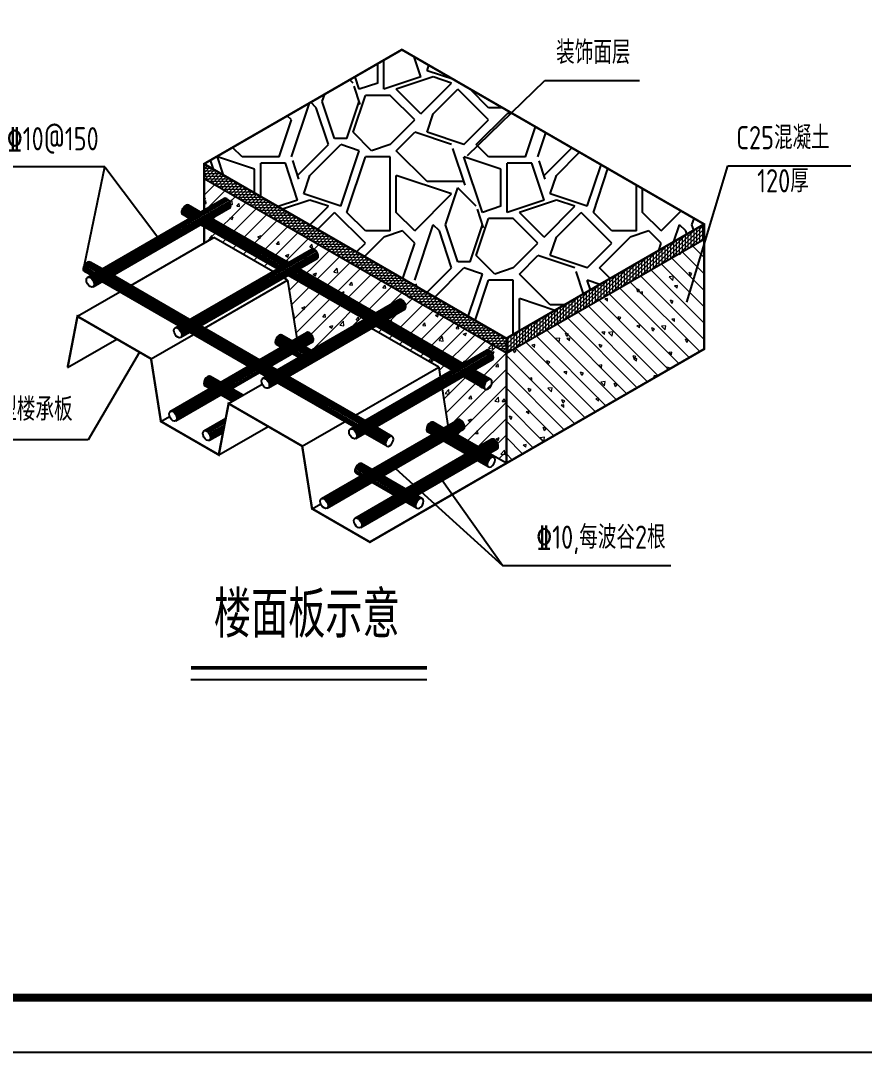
# Model space of a CAD drawing. Extents: x 177291 to 1288761, y 177638 to 322898.
# Drawn here: x 658322 to 674665, y 177960 to 197944 of the extents above; entities that cross this region are included whole.
import ezdxf
from ezdxf.enums import TextEntityAlignment as Align

# ---------------------------------------------------------------- set-up
doc = ezdxf.new("R2010")
doc.units = 0
doc.header["$LTSCALE"] = 1000
for name, color, linetype in [('NUM', 7, 'Continuous'), ('PUB_TITLE', 4, 'Continuous'), ('PZ', 202, 'Continuous'), ('REIN', 1, 'Continuous'), ('TEXT', 7, 'Continuous'), ('THICK', 6, 'Continuous'), ('THIN', 7, 'Continuous'), ('YCX', 90, 'Continuous')]:
    doc.layers.add(name, color=color, linetype=linetype)
doc.layers.add('轮廓线', color=3, linetype='Continuous', lineweight=9)
doc.styles.add('TSSD_Norm', font='tssdeng.shx', dxfattribs={"bigfont": 'hztxt.shx'})

msp = doc.modelspace()

# ---------------------------------------------------------------- hatches: boundary and pattern name
at = {"layer": '轮廓线'}
h = msp.add_hatch(dxfattribs=at)
h.set_pattern_fill('木板', color=72, scale=40.5, style=0)
h.set_pattern_definition([(0, (529447.997, 233965.013), (0, 50.625), []), (45, (529447.997, 233965.013), (-35.79728, 35.79728), [])])
h.paths.add_polyline_path([(667730.19, 191501.81), (667730.19, 191789.5), (661875.35, 195169.79), (661875.35, 194882.1)])
h = msp.add_hatch(dxfattribs=at)
h.set_pattern_fill('木板', color=72, scale=45, angle=45, style=0)
h.set_pattern_definition([(45, (529447.997, 233965.013), (-39.774756, 39.774756), []), (90, (529447.997, 233965.013), (-56.25, 1e-14), [])])
h.paths.add_polyline_path([(671561.57, 193713.85), (671561.57, 193815.22, -0.72674955), (671551, 193847.79, -0.15824556), (671561.57, 193851.22), (671561.57, 194001.54), (667730.19, 191789.5), (667730.19, 191501.81)])

# ---------------------------------------------------------------- linework, layer by layer
at = {"layer": 'NUM', "const_width": 75}
msp.add_lwpolyline([(661619.69, 185407.44), (666189.94, 185407.44)], dxfattribs=at)
at = {"layer": 'PUB_TITLE'}
msp.add_lwpolyline([(595032.32, 240960.27), (684229.69, 240960.27), (684229.69, 177959.98), (595032.32, 177959.98)], close=True, dxfattribs=at)
at = {"layer": 'PUB_TITLE', "const_width": 159.09}
msp.add_lwpolyline([(597683.85, 179020.59), (597683.85, 239899.66), (683169.08, 239899.66), (683169.08, 179020.59)], close=True, dxfattribs=at)
at = {"layer": 'PZ', "color": 72, "true_color": 0x62cf02}
for p, q in [((665239.02, 196735.84), (665239.02, 197111.81)), ((665358.34, 196616.51), (665358.34, 197180.7)), ((666074.29, 196855.16), (665944.48, 197244.57)), ((666193.61, 196974.49), (666228.9, 197080.36)), ((664881.04, 196616.51), (664800.36, 196858.55)), ((666074.28, 196855.16), (665358.36, 196616.52)), ((666312.93, 196855.16), (665597.01, 196616.52)), ((666710.98, 196802.03), (666193.63, 196974.48)), ((666670.9, 196735.84), (666312.94, 196855.16)), ((664761.72, 196735.84), (664698.07, 196799.49)), ((664900.75, 196318.74), (664781.43, 196676.71)), ((665239.01, 196735.84), (664881.05, 196616.52)), ((666074.29, 196139.22), (666670.91, 196735.84)), ((664165.1, 196377.87), (664212.12, 196518.93)), ((664761.72, 195781.25), (665000.36, 196497.17)), ((665477.66, 196497.19), (665000.36, 196497.19)), ((665954.96, 196019.9), (665477.66, 196497.19)), ((666074.29, 196139.22), (665596.99, 196616.52)), ((666312.93, 196139.22), (666790.23, 196616.52)), ((667386.85, 196019.9), (666790.23, 196616.52)), ((667028.88, 196616.52), (667029.43, 196618.18)), ((667386.85, 196258.54), (667028.88, 196616.52)), ((663568.48, 195303.95), (663916.59, 196348.31)), ((664045.77, 196258.54), (663941.58, 196362.73)), ((664284.42, 195542.6), (664045.78, 196258.52)), ((664403.75, 195661.92), (664165.1, 196377.84)), ((664642.39, 195661.93), (664881.04, 196377.85)), ((667652.33, 196258.54), (667386.85, 196258.54)), ((663568.48, 196019.9), (663487.69, 196100.68)), ((666193.61, 195781.25), (666312.93, 196139.21)), ((667148.2, 195542.6), (667744.83, 196139.22)), ((667817.21, 196163.35), (667744.83, 196139.22)), ((663329.83, 195303.95), (663568.47, 196019.88)), ((665477.66, 195542.6), (665954.96, 196019.9)), ((666909.56, 195542.6), (667386.85, 196019.9)), ((668102.8, 195303.95), (668296.94, 195886.38)), ((664642.39, 195661.92), (664403.74, 195661.92)), ((665119.69, 195423.27), (664761.72, 195781.25)), ((665596.99, 195423.27), (665954.96, 195781.25)), ((666670.9, 195542.6), (665954.98, 195781.24)), ((666909.55, 195542.6), (666193.63, 195781.24)), ((668341.45, 195303.95), (668497.07, 195770.83)), ((662613.88, 195303.95), (662428.61, 195489.22)), ((663687.8, 194945.98), (664284.42, 195542.6)), ((663926.45, 194945.98), (664523.07, 195542.6)), ((664881.04, 195423.27), (664523.08, 195542.6)), ((665477.66, 195542.6), (665119.7, 195423.28)), ((666933.51, 194754.8), (666694.87, 195470.72)), ((667386.85, 195303.95), (667148.2, 195542.6)), ((668460.77, 194945.98), (668997, 195482.2)), ((662254.22, 194951.06), (662136.59, 195303.95)), ((662852.53, 195065.3), (662136.6, 195303.94)), ((663329.82, 195303.95), (662613.88, 195303.95)), ((663091.18, 195303.95), (662613.88, 195303.95)), ((664523.07, 194349.36), (664881.04, 195423.28)), ((664642.39, 194230.04), (665000.37, 195303.95)), ((665477.66, 195303.95), (665000.36, 195303.95)), ((665477.66, 193872.06), (665477.66, 195303.95)), ((666193.61, 194826.65), (665596.99, 195423.27)), ((667267.53, 194230.03), (666909.56, 195303.95)), ((667625.5, 195065.3), (666909.57, 195303.94)), ((668102.79, 195303.95), (667386.85, 195303.95)), ((667864.15, 195303.95), (667386.85, 195303.95)), ((668699.42, 194945.98), (669148.29, 195394.85)), ((662057.2, 195064.8), (661998.5, 195240.9)), ((662852.53, 194605.62), (662852.53, 195065.3)), ((663449.15, 195184.63), (662971.85, 195184.63)), ((662971.85, 194536.73), (662971.85, 195184.62)), ((663687.8, 194468.68), (663449.16, 195184.6)), ((663711.05, 194876.22), (663591.73, 195234.19)), ((667625.5, 194349.35), (667625.5, 195065.3)), ((668222.12, 195184.63), (667744.82, 195184.63)), ((667744.82, 194230.03), (667744.82, 195184.62)), ((668460.77, 194468.68), (668222.13, 195184.6)), ((668485, 194873.28), (668365.68, 195231.24)), ((669296.04, 194349.36), (669564.45, 195154.58)), ((669415.37, 194230.04), (669697.87, 195077.55)), ((663807.12, 194588.01), (663926.45, 194945.97)), ((666670.9, 194588), (665596.99, 194945.98)), ((665596.99, 194230.03), (665596.99, 194945.97)), ((668580.1, 194588.01), (668699.42, 194945.97)), ((666909.55, 194826.65), (666193.61, 194826.65)), ((666551.58, 193991.39), (666790.22, 194707.31)), ((667148.2, 194349.36), (666790.23, 194707.33)), ((670250.63, 193872.06), (670250.63, 194758.41)), ((670369.96, 194230.03), (670369.96, 194689.52)), ((663687.8, 194468.68), (663308.63, 194342.29)), ((663926.44, 194468.68), (663395.98, 194291.86)), ((664523.07, 194349.36), (663807.14, 194588)), ((664284.42, 194349.36), (663926.46, 194468.68)), ((665954.96, 193872.06), (666670.91, 194588)), ((668460.77, 194468.68), (667744.84, 194230.04)), ((668699.41, 194468.68), (667983.49, 194230.04)), ((669296.04, 194349.36), (668580.11, 194588)), ((669057.39, 194349.36), (668699.43, 194468.68)), ((663922.78, 193987.71), (664284.42, 194349.36)), ((667287.49, 193931.49), (667168.17, 194289.45)), ((667625.5, 194349.35), (667267.53, 194230.03)), ((668460.77, 193752.73), (669057.39, 194349.36)), ((670727.93, 193872.06), (671115.16, 194259.28)), ((664074.07, 193900.36), (664403.75, 194230.03)), ((665000.37, 193633.41), (664403.75, 194230.03)), ((665000.37, 193872.06), (664642.39, 194230.03)), ((665954.96, 193872.06), (665596.99, 194230.03)), ((667148.2, 193394.77), (667386.85, 194110.69)), ((667864.15, 194110.71), (667386.85, 194110.71)), ((668341.45, 193633.41), (667864.15, 194110.71)), ((668460.77, 193752.73), (667983.47, 194230.03)), ((668699.42, 193752.73), (669176.72, 194230.03)), ((669773.34, 193633.41), (669176.72, 194230.03)), ((669773.34, 193872.06), (669415.36, 194230.03)), ((670727.93, 193872.06), (670369.96, 194230.03)), ((671324.55, 193991.39), (671365.65, 194114.66)), ((665477.66, 193872.06), (665000.36, 193872.06)), ((665716.31, 193872.06), (665358.35, 193752.74)), ((665954.96, 193633.41), (665716.31, 193872.06)), ((665954.96, 192917.47), (666312.93, 193991.39)), ((666432.26, 193872.06), (666312.93, 193991.38)), ((666670.91, 193156.11), (666432.27, 193872.03)), ((666790.23, 193275.44), (666551.59, 193991.36)), ((667028.88, 193275.44), (667267.52, 193991.37)), ((670250.63, 193872.06), (669773.34, 193872.06)), ((670489.28, 193872.06), (670131.32, 193752.74)), ((670727.93, 193633.41), (670489.28, 193872.06)), ((670976.74, 193663.89), (671085.91, 193991.39)), ((671205.23, 193872.06), (671085.9, 193991.38)), ((671226.54, 193808.12), (671205.24, 193872.03)), ((671359.97, 193885.15), (671324.56, 193991.36)), ((664981.86, 193376.25), (665358.34, 193752.73)), ((668580.1, 193394.77), (668699.42, 193752.73)), ((669534.69, 193156.11), (670131.31, 193752.73)), ((664830.56, 193463.6), (665000.37, 193633.41)), ((665726.03, 192946.61), (665954.95, 193633.39)), ((667864.15, 193156.11), (668341.45, 193633.41)), ((669296.04, 193156.11), (669773.34, 193633.41)), ((670681.22, 193493.27), (670727.93, 193633.39)), ((667028.88, 193275.44), (666790.23, 193275.44)), ((667506.18, 193036.79), (667148.2, 193394.76)), ((667983.47, 193036.79), (668341.45, 193394.76)), ((669057.39, 193156.11), (668341.47, 193394.76)), ((669296.04, 193156.11), (668580.11, 193394.76)), ((666192.23, 192677.44), (666670.91, 193156.11)), ((666343.53, 192590.09), (666909.56, 193156.11)), ((667267.53, 193036.79), (666909.56, 193156.11)), ((667864.14, 193156.11), (667506.18, 193036.79)), ((669225.21, 192652.65), (669081.61, 193083.47)), ((669740.6, 192950.2), (669534.69, 193156.11)), ((666993.53, 192214.81), (667267.53, 193036.79)), ((667126.96, 192137.78), (667386.85, 192917.47)), ((667864.15, 192917.46), (667386.85, 192917.46)), ((667864.15, 191866.84), (667864.15, 192917.46)), ((668580.1, 192440.17), (667983.47, 193036.79)), ((669358.64, 192729.68), (669296.04, 192917.46)), ((669541.93, 192835.5), (669296.06, 192917.46)), ((665997.49, 192789.88), (665978.47, 192846.93)), ((667983.47, 191935.73), (667983.47, 192559.49)), ((668668.41, 192331.18), (667983.47, 192559.49)), ((668857.19, 192440.17), (668580.09, 192440.17))]:
    msp.add_line(p, q, dxfattribs=at)
at = {"layer": 'PZ', "extrusion": (-0.707107, -0.408248, 0.57735)}
for p, q in [((667730.19, 191501.81), (661875.35, 194882.1)), ((663947.37, 191554.98), (663818.17, 191629.58)), ((667184.45, 189686.05), (666745.59, 189939.43)), ((667730.19, 189370.97), (667397.94, 189562.79))]:
    msp.add_line(p, q, dxfattribs=at)
at = {"layer": 'PZ', "extrusion": (0.707107, -0.408248, 0.57735)}
msp.add_line((667730.19, 191501.81), (671561.57, 193713.85), dxfattribs=at)
at = {"layer": 'PZ', "const_width": 45}
for points in [[(667730.19, 189370.97), (671561.57, 191583.01), (671561.57, 194001.54), (665706.73, 197381.84), (661875.35, 195169.79), (661875.35, 194275.99)], [(667730.19, 191789.5), (661875.35, 195169.79)]]:
    msp.add_lwpolyline(points, dxfattribs=at)
at = {"layer": 'PZ'}
for points in [[(661875.35, 193951.17, 45, 45, 0), (661875.35, 193633.08, 0, 0, 0)], [(667730.19, 189370.97, 45, 45, 0), (667730.19, 191789.5, 45, 45, 0), (671561.57, 194001.54, 0, 0, 0)]]:
    msp.add_lwpolyline(points, format="xyseb", dxfattribs=at)
at = {"layer": 'REIN'}
for p, q in [((663997.46, 191477.98), (663344.07, 191855.26)), ((664010.76, 191485.66), (663363.88, 191859.18)), ((664016.64, 191489.06), (663383.42, 191854.68)), ((664016.65, 191489.06), (663384.16, 191854.28)), ((663845.07, 191390), (663255.87, 191730.22)), ((663824.1, 191377.9), (663256.06, 191705.9)), ((663811.19, 191370.44), (663260.98, 191688.14)), ((663879.22, 191409.72), (663264.19, 191764.85)), ((663803.16, 191365.8), (663273.59, 191671.59)), ((663914.79, 191430.25), (663279.76, 191796.93)), ((663950.29, 191450.75), (663301.46, 191825.4)), ((663977.33, 191466.36), (663323.07, 191844.14)), ((662611.66, 190677.89), (661958.27, 191055.17)), ((662624.95, 190685.57), (661978.08, 191059.09)), ((662630.84, 190688.97), (661997.61, 191054.59)), ((662630.85, 190688.97), (661998.36, 191054.18)), ((662459.27, 190589.91), (661870.07, 190930.12)), ((662438.3, 190577.8), (661870.25, 190905.81)), ((662425.39, 190570.35), (661875.17, 190888.05)), ((662493.42, 190609.62), (661878.38, 190964.75)), ((662417.35, 190565.71), (661887.78, 190871.49)), ((662528.98, 190630.16), (661893.96, 190996.83)), ((662564.49, 190650.66), (661915.66, 191025.31)), ((662591.53, 190666.27), (661937.27, 191044.05)), ((667368.37, 189395.22), (666191.61, 190074.7)), ((667383.95, 189427.29), (666207.18, 190106.78)), ((667405.64, 189455.77), (666228.88, 190135.25)), ((667427.26, 189474.51), (666250.5, 190153.99)), ((667448.26, 189485.63), (666271.5, 190165.11)), ((667468.06, 189489.55), (666291.3, 190169.03)), ((667488.98, 189484.28), (666310.84, 190164.54)), ((667488.98, 189484.28), (666311.58, 190164.13)), ((667360.05, 189360.58), (666183.29, 190040.07)), ((667360.24, 189336.27), (666183.48, 190015.75)), ((667365.16, 189318.51), (666188.4, 189998)), ((667377.77, 189301.96), (666201.01, 189981.44)), ((665982.57, 188595.12), (664805.8, 189274.61)), ((665998.14, 188627.2), (664821.38, 189306.68)), ((666019.84, 188655.67), (664843.08, 189335.16)), ((666041.45, 188674.42), (664864.69, 189353.9)), ((666062.45, 188685.53), (664885.69, 189365.02)), ((666082.26, 188689.46), (664905.5, 189368.94)), ((666103.18, 188684.18), (664925.04, 189364.44)), ((666103.18, 188684.18), (664925.78, 189364.03)), ((665974.25, 188560.49), (664797.49, 189239.97)), ((665974.43, 188536.17), (664797.67, 189215.66)), ((665979.36, 188518.42), (664802.6, 189197.9)), ((665991.97, 188501.86), (664815.2, 189181.35))]:
    msp.add_line(p, q, dxfattribs=at)
at = {"layer": 'REIN', "extrusion": (0, 0, -1)}
for centre in [(663331.1, 191761.45), (661945.29, 190961.36), (666258.52, 190071.31), (667435.28, 189391.82), (664872.71, 189271.21), (666049.47, 188591.73)]:
    msp.add_ellipse(centre, major_axis=(-53.34, -92.66), ratio=0.58227377, dxfattribs=at)
at = {"layer": 'THICK', "color": 4}
for p, q in [((659616.6, 192971.74), (662261.17, 194498.77)), ((659637.52, 192977.01), (662282.09, 194504.04)), ((659657.32, 192973.09), (662301.9, 194500.12)), ((659678.32, 192961.98), (662322.9, 194489)), ((659699.94, 192943.23), (662344.51, 194470.26)), ((659721.63, 192914.76), (662366.21, 194441.78)), ((659727.81, 192789.42), (662372.38, 194316.45)), ((659737.21, 192882.68), (662381.78, 194409.71)), ((659740.42, 192805.98), (662384.99, 194333)), ((659745.34, 192823.73), (662389.92, 194350.76)), ((659745.52, 192848.05), (662390.1, 194375.07)), ((661312.76, 191992.46), (663957.33, 193519.49)), ((661333.68, 191997.73), (663978.25, 193524.76)), ((661353.48, 191993.81), (663998.06, 193520.84)), ((661374.48, 191982.7), (664019.06, 193509.72)), ((661396.09, 191963.95), (664040.67, 193490.98)), ((661417.79, 191935.48), (664062.37, 193462.51)), ((661423.97, 191810.14), (664068.54, 193337.17)), ((661433.37, 191903.4), (664077.94, 193430.43)), ((661436.58, 191826.7), (664081.15, 193353.72)), ((661441.5, 191844.45), (664086.07, 193371.48)), ((661441.68, 191868.77), (664086.26, 193395.8)), ((663008.99, 191013.14), (665653.56, 192540.17)), ((663029.91, 191018.41), (665674.48, 192545.44)), ((663049.71, 191014.49), (665694.29, 192541.52)), ((663070.71, 191003.38), (665715.29, 192530.4)), ((663092.33, 190984.63), (665736.9, 192511.66)), ((663114.02, 190956.16), (665758.6, 192483.19)), ((663129.6, 190924.08), (665774.18, 192451.11)), ((663120.2, 190830.82), (665764.78, 192357.85)), ((663132.81, 190847.38), (665777.39, 192374.4)), ((663137.73, 190865.13), (665782.31, 192392.16)), ((663137.92, 190889.45), (665782.49, 192416.48)), ((664704.75, 190034.09), (667349.32, 191561.12)), ((664725.67, 190039.37), (667370.24, 191566.39)), ((664745.47, 190035.45), (667390.05, 191562.47)), ((664766.47, 190024.33), (667411.05, 191551.36)), ((664788.09, 190005.59), (667432.66, 191532.61)), ((664809.78, 189977.11), (667454.36, 191504.14)), ((664825.36, 189945.04), (667469.93, 191472.06)), ((664815.96, 189851.77), (667460.54, 191378.8)), ((664828.57, 189868.33), (667473.14, 191395.36)), ((664833.49, 189886.09), (667478.07, 191413.11)), ((664833.67, 189910.4), (667478.25, 191437.43))]:
    msp.add_line(p, q, dxfattribs=at)
at = {"layer": 'THICK', "color": 70}
for p, q in [((661670.14, 194157.5), (661454.6, 194281.95)), ((661705.71, 194178.03), (661470.24, 194314)), ((661741.21, 194198.53), (661492, 194342.43)), ((661768.25, 194214.14), (661513.68, 194361.14)), ((661788.38, 194225.77), (661534.79, 194372.19)), ((661801.67, 194233.44), (661554.85, 194375.96)), ((661807.24, 194236.66), (661574.73, 194370.9)), ((661636, 194137.78), (661446.2, 194247.37)), ((661615.03, 194125.67), (661446.29, 194223.11)), ((661602.12, 194118.22), (661451.03, 194205.46)), ((661594.09, 194113.58), (661474.43, 194182.67)), ((663401.77, 193198.7), (661919.19, 194054.76)), ((663437.27, 193219.2), (661954.69, 194075.26)), ((663464.31, 193234.81), (661981.73, 194090.88)), ((663484.44, 193246.43), (662001.86, 194102.5)), ((663497.73, 193254.11), (662015.16, 194110.18)), ((663503.4, 193257.38), (662020.73, 194113.4)), ((663290.15, 193134.24), (661807.57, 193990.31)), ((663298.18, 193138.88), (661815.6, 193994.95)), ((663311.09, 193146.34), (661828.51, 194002.41)), ((663332.06, 193158.44), (661849.48, 194014.51)), ((663366.2, 193178.16), (661883.63, 194034.23)), ((659859.17, 193111.81), (659604.49, 193258.87)), ((659879.3, 193123.43), (659625.6, 193269.92)), ((659892.6, 193131.11), (659645.66, 193273.69)), ((659898.16, 193134.32), (659665.54, 193268.62)), ((659726.92, 193035.44), (659537.02, 193145.1)), ((659705.96, 193023.34), (659537.1, 193120.84)), ((659693.04, 193015.88), (659541.84, 193103.19)), ((659761.07, 193055.16), (659545.41, 193179.68)), ((659796.63, 193075.7), (659561.05, 193211.73)), ((659685.01, 193011.24), (659565.25, 193080.4)), ((659832.14, 193096.2), (659582.81, 193240.16)), ((665062.34, 192198.78), (663579.68, 193054.89)), ((665097.9, 192219.32), (663615.25, 193075.43)), ((665133.4, 192239.82), (663650.75, 193095.93)), ((665160.44, 192255.43), (663677.79, 193111.54)), ((665180.57, 192267.05), (663697.92, 193123.16)), ((665193.87, 192274.73), (663711.22, 193130.84)), ((665199.63, 192278.06), (663716.89, 193134.12)), ((661381.07, 192031.91), (659898.49, 192887.98)), ((661389.1, 192036.55), (659906.52, 192892.61)), ((661402.02, 192044), (659919.44, 192900.07)), ((661422.98, 192056.11), (659940.4, 192912.17)), ((661457.13, 192075.82), (659974.55, 192931.89)), ((661492.69, 192096.36), (660010.11, 192952.43)), ((661528.2, 192116.86), (660045.62, 192972.93)), ((661555.23, 192132.47), (660072.66, 192988.54)), ((661575.36, 192144.09), (660092.78, 193000.16)), ((661588.66, 192151.77), (660106.08, 193007.84)), ((661594.32, 192155.04), (660111.66, 193011.06)), ((664986.28, 192154.87), (663503.63, 193010.97)), ((664994.31, 192159.5), (663511.66, 193015.61)), ((665007.22, 192166.96), (663524.57, 193023.07)), ((665028.19, 192179.07), (663545.54, 193035.17)), ((665199.76, 192278.13), (664785.36, 192517.42)), ((666723.85, 191199.96), (665241.67, 192055.8)), ((666757.99, 191219.68), (665275.82, 192075.51)), ((666793.56, 191240.21), (665311.38, 192096.05)), ((666829.06, 191260.71), (665346.89, 192116.55)), ((666856.1, 191276.33), (665373.92, 192132.16)), ((666876.23, 191287.95), (665394.05, 192143.78)), ((666889.52, 191295.63), (665407.35, 192151.46)), ((666895.39, 191299.01), (665413.12, 192154.8)), ((666895.42, 191299.03), (665413.24, 192154.87)), ((663077.2, 191052.53), (661594.55, 191908.64)), ((663085.23, 191057.17), (661602.58, 191913.28)), ((663098.15, 191064.62), (661615.5, 191920.73)), ((663119.11, 191076.73), (661636.46, 191932.84)), ((663153.26, 191096.45), (661670.61, 191952.56)), ((663188.82, 191116.98), (661706.17, 191973.09)), ((663224.33, 191137.48), (661741.68, 191993.59)), ((663251.37, 191153.1), (661768.72, 192009.2)), ((663271.49, 191164.72), (661788.84, 192020.83)), ((663284.79, 191172.4), (661802.14, 192028.5)), ((663290.55, 191175.72), (661807.82, 192031.78)), ((666681.94, 191175.76), (665199.76, 192031.6)), ((666689.97, 191180.4), (665207.79, 192036.23)), ((666702.88, 191187.86), (665220.71, 192043.69)), ((663290.68, 191175.8), (662876.17, 191415.14)), ((664986.31, 190196.68), (663504.05, 191052.46)), ((664986.34, 190196.69), (663504.17, 191052.53)), ((667318.72, 190808.07), (666895.42, 191052.49)), ((667306.11, 190824.63), (666903.45, 191057.13)), ((667301.19, 190842.38), (666916.37, 191064.59)), ((667301.01, 190866.7), (666937.33, 191076.69)), ((667309.32, 190901.33), (666971.48, 191096.41)), ((667324.9, 190933.41), (667007.04, 191116.95)), ((667346.6, 190961.88), (667042.55, 191137.45)), ((667368.21, 190980.62), (667069.58, 191153.06)), ((667389.21, 190991.74), (667089.71, 191164.68)), ((667409.02, 190995.66), (667103.01, 191172.36)), ((667429.94, 190990.39), (667108.88, 191175.75)), ((667429.94, 190990.39), (667108.9, 191175.76)), ((664772.86, 190073.43), (663290.68, 190929.26)), ((664780.89, 190078.06), (663298.72, 190933.9)), ((664793.81, 190085.52), (663311.63, 190941.36)), ((664814.77, 190097.63), (663332.59, 190953.46)), ((664848.92, 190117.34), (663366.74, 190973.18)), ((664884.48, 190137.88), (663402.31, 190993.71)), ((664919.99, 190158.38), (663437.81, 191014.22)), ((664947.03, 190173.99), (663464.85, 191029.83)), ((664967.15, 190185.61), (663484.97, 191041.45)), ((664980.45, 190193.29), (663498.27, 191049.13)), ((665480.02, 189889.47), (665180.63, 190062.34)), ((665499.83, 189893.39), (665193.93, 190070.02)), ((665520.75, 189888.12), (665199.81, 190073.41)), ((665520.75, 189888.12), (665199.83, 190073.43)), ((665409.53, 189705.8), (664986.34, 189950.16)), ((665396.92, 189722.36), (664994.38, 189954.8)), ((665392, 189740.11), (665007.29, 189962.25)), ((665391.82, 189764.43), (665028.25, 189974.36)), ((665400.13, 189799.06), (665062.4, 189994.07)), ((665415.71, 189831.14), (665097.97, 190014.61)), ((665437.41, 189859.61), (665133.47, 190035.11)), ((665459.02, 189878.35), (665160.51, 190050.72))]:
    msp.add_line(p, q, dxfattribs=at)
at = {"layer": 'THICK'}
for p, q in [((660454.82, 192812.94), (662066.27, 193743.31)), ((659422.51, 192216.93), (660241.62, 192689.85))]:
    msp.add_line(p, q, dxfattribs=at)
at = {"layer": 'THICK', "extrusion": (0.707107, -0.408248, 0.57735)}
for p, q in [((663205.68, 193085.47), (662066.27, 193743.31)), ((663491.8, 192920.28), (663419.17, 192962.21)), ((663491.8, 192920.28), (663669.71, 191790.39)), ((666419.22, 191230.13), (665115.4, 191982.89)), ((666419.22, 191230.13), (666448.96, 191041.24)), ((666484.55, 190815.25), (666597.13, 190100.24))]:
    msp.add_line(p, q, dxfattribs=at)
at = {"layer": 'THICK', "extrusion": (0, 0.816497, 0.57735)}
for p, q in [((661880.35, 191989.91), (663491.8, 192920.28)), ((660848.03, 191393.9), (661667.07, 191866.77)), ((659231.59, 191224.88), (660186.18, 191776.02)), ((664807.77, 190299.76), (666419.22, 191230.13)), ((662349.93, 190526.78), (663001.71, 190903.09)), ((661038.95, 190181.4), (661206.42, 190278.09)), ((662159.01, 189534.74), (663113.6, 190085.87)), ((663775.45, 189703.75), (664594.32, 190176.52)), ((663966.37, 188491.25), (664133.7, 188587.86))]:
    msp.add_line(p, q, dxfattribs=at)
at = {"layer": 'THICK', "color": 241}
for p, q in [((662947.86, 191373.58), (663863.68, 191902.39)), ((662953.75, 191370.18), (663884.6, 191907.66)), ((662967.05, 191362.5), (663904.4, 191903.74)), ((662987.18, 191350.88), (663925.4, 191892.63)), ((663014.22, 191335.27), (663947.01, 191873.88)), ((663049.72, 191314.77), (663968.71, 191845.41)), ((663085.29, 191294.23), (663984.29, 191813.33)), ((663119.44, 191274.52), (663992.6, 191778.7)), ((663140.4, 191262.41), (663992.42, 191754.38)), ((663153.32, 191254.96), (663987.5, 191736.63)), ((663161.35, 191250.32), (663974.89, 191720.07)), ((661219.1, 190375.36), (662734.52, 191250.4)), ((661240.02, 190380.64), (662740.42, 191246.99)), ((661259.83, 190376.72), (662753.72, 191239.32)), ((661280.83, 190365.6), (662773.84, 191227.7)), ((661302.44, 190346.86), (662800.88, 191212.08)), ((661324.14, 190318.38), (662836.38, 191191.58)), ((661330.31, 190193.04), (662948.01, 191127.13)), ((661339.71, 190286.31), (662871.95, 191171.05)), ((661342.92, 190209.6), (662939.97, 191131.77)), ((661347.84, 190227.36), (662927.06, 191139.22)), ((661348.03, 190251.67), (662906.1, 191151.33)), ((661871.45, 189998.73), (662295.42, 190243.53)), ((661892.37, 190004), (662293.94, 190235.87)), ((661912.18, 190000.08), (662290.62, 190218.6)), ((661933.18, 189988.96), (662285.59, 190192.45)), ((661954.79, 189970.22), (662278.83, 190157.32)), ((661976.49, 189941.75), (662269.95, 190111.2)), ((661992.07, 189909.67), (662261.06, 190064.99)), ((664146.52, 188685.22), (666791.1, 190212.24)), ((664167.44, 188690.49), (666812.02, 190217.52)), ((664187.25, 188686.57), (666831.82, 190213.59)), ((664208.25, 188675.45), (666852.82, 190202.48)), ((664229.86, 188656.71), (666874.44, 190183.73)), ((664251.56, 188628.24), (666896.13, 190155.26)), ((664267.14, 188596.16), (666911.71, 190123.18)), ((664275.27, 188537.21), (666919.84, 190064.23)), ((664275.45, 188561.52), (666920.02, 190088.55)), ((661982.67, 189816.41), (662242.04, 189966.17)), ((661995.28, 189832.96), (662244.05, 189976.61)), ((662000.2, 189850.72), (662247.28, 189993.39)), ((662000.38, 189875.04), (662252.52, 190020.63)), ((664257.74, 188502.9), (666902.31, 190029.92)), ((664270.34, 188519.45), (666914.92, 190046.48)), ((664798.87, 188308.58), (667443.45, 189835.61)), ((664819.8, 188313.85), (667464.37, 189840.88)), ((664839.6, 188309.93), (667484.18, 189836.96)), ((664860.6, 188298.82), (667505.18, 189825.84)), ((664882.21, 188280.07), (667526.79, 189807.1)), ((664903.91, 188251.6), (667548.49, 189778.63)), ((664910.09, 188126.26), (667554.66, 189653.29)), ((664919.49, 188219.52), (667564.06, 189746.55)), ((664922.7, 188142.82), (667567.27, 189669.84)), ((664927.62, 188160.57), (667572.19, 189687.6)), ((664927.8, 188184.89), (667572.38, 189711.91))]:
    msp.add_line(p, q, dxfattribs=at)
at = {"layer": 'THICK', "extrusion": (-0.707107, -0.408248, 0.57735)}
msp.add_line((662349.93, 190526.78), (662159.01, 189534.74), dxfattribs=at)
at = {"layer": 'THICK'}
msp.add_lwpolyline([(667730.19, 189370.97, 45, 45, 0), (665086.43, 187844.59, 45, 45, 0), (663966.37, 188491.25, 45, 45, 0), (663775.45, 189703.75, 45, 45, 0), (662349.93, 190526.78, 45, 45, 0), (662159.01, 189534.74, 45, 45, 0), (661038.95, 190181.4, 45, 45, 0), (660848.03, 191393.9, 45, 45, 0), (659422.51, 192216.93, 45, 45, 0), (659231.59, 191224.88, 0, 0, 0)], format="xyseb", dxfattribs=at)
at = {"layer": 'THICK', "color": 4}
for centre, start_param, end_param in [((662314.88, 194406.31), 6.20421721, 9.43147656), ((662314.06, 194405.66), 6.18766292, 6.3802385), ((664011.03, 193427.03), 6.20421721, 9.43147656), ((664010.22, 193426.39), 6.18766292, 6.3802385), ((665707.27, 192447.71), 6.20421721, 9.43147656), ((665706.45, 192447.07), 6.18766292, 6.3802385), ((667403.03, 191468.67), 6.20421721, 9.43147656), ((667402.21, 191468.02), 6.18766292, 6.3802385)]:
    msp.add_ellipse(centre, major_axis=(53.34, -92.66), ratio=0.58227377, start_param=start_param, end_param=end_param, dxfattribs=at)
at = {"layer": 'THICK', "color": 70, "extrusion": (0, 0, -1)}
for centre in [(661521.39, 194278.23), (659612.2, 193175.96)]:
    msp.add_ellipse(centre, major_axis=(-53.34, -92.66), ratio=0.58227377, start_param=6.17075867, end_param=9.42624974, dxfattribs=at)
at = {"layer": 'THICK', "color": 4}
for centre in [(659670.3, 192879.29), (661366.46, 191900.01), (663062.69, 190920.69), (664758.45, 189941.64)]:
    msp.add_ellipse(centre, major_axis=(53.34, -92.66), ratio=0.58227377, dxfattribs=at)
at = {"layer": 'THICK', "color": 241}
for centre in [(663917.38, 191809.94), (666844.8, 190119.79), (667497.15, 189743.15)]:
    msp.add_ellipse(centre, major_axis=(53.34, -92.66), ratio=0.58227377, start_param=6.20421721, end_param=9.43147656, dxfattribs=at)
at = {"layer": 'THICK', "color": 70, "extrusion": (0, 0, -1)}
for centre in [(667376.23, 190897.94), (665467.04, 189795.67)]:
    msp.add_ellipse(centre, major_axis=(-53.34, -92.66), ratio=0.58227377, dxfattribs=at)
at = {"layer": 'THICK', "color": 241}
for centre in [(661272.8, 190282.91), (661925.16, 189906.27), (664200.23, 188592.76), (664852.58, 188216.13)]:
    msp.add_ellipse(centre, major_axis=(53.34, -92.66), ratio=0.58227377, dxfattribs=at)
at = {"layer": 'THIN'}
msp.add_lwpolyline([(661619.69, 185182.44), (666189.94, 185182.44)], dxfattribs=at)
at = {"layer": 'YCX'}
for p, q in [((666975.14, 195329.39), (668477.65, 196784.99)), ((668477.65, 196784.99), (670311.93, 196784.99)), ((659953.37, 195110.46), (657831.28, 195110.46)), ((659561.05, 193211.73), (659953.37, 195110.46)), ((659953.37, 195110.46), (661000.61, 193725.49)), ((671227.97, 192491.38), (672020.17, 195131.86)), ((672020.17, 195131.86), (674406.22, 195131.86)), ((660622.23, 191524.27), (659632.29, 189826.72)), ((659632.29, 189826.72), (654007.13, 189826.72)), ((665580.02, 189266.41), (667654.63, 187393.64)), ((667654.63, 187393.64), (666485.42, 189035.88)), ((667654.63, 187393.64), (670914.31, 187393.64))]:
    msp.add_line(p, q, dxfattribs=at)
at = {"layer": '轮廓线', "color": 72, "true_color": 0x62cf02}
for p, q in [((661875.35, 194565.42), (662076.12, 194766.19)), ((661875.35, 194247.22), (662277.85, 194649.72)), ((661875.35, 193929.02), (662479.58, 194533.25)), ((661875.35, 194496.13), (661902.82, 194506.68)), ((661875.35, 194458.51), (661884.57, 194452.29)), ((661875.35, 194420.88), (661906.42, 194457.9)), ((661884.54, 194452.19), (661902.79, 194506.57)), ((661916.79, 194401.39), (661906.38, 194457.8)), ((662345.4, 194397.68), (662415.5, 194470.74)), ((662425.41, 194385.19), (662415.47, 194470.66)), ((661875.35, 194405.12), (661916.82, 194401.49)), ((661928.01, 193663.48), (662681.31, 194416.78)), ((662230.95, 193648.23), (662883.04, 194300.31)), ((662345.4, 194397.68), (662425.45, 194385.27)), ((662508.56, 194349.72), (662551.95, 194401.43)), ((662508.56, 194349.72), (662562.36, 194345.01)), ((662562.32, 194344.91), (662551.92, 194401.32)), ((662377.02, 194120.13), (662440.04, 194144.32)), ((662377.02, 194120.13), (662421.79, 194089.93)), ((662421.76, 194089.83), (662440.01, 194144.22)), ((662432.68, 193531.76), (663084.77, 194183.85)), ((662634.41, 193415.29), (663286.5, 194067.38)), ((662836.14, 193298.82), (663488.23, 193950.91)), ((661987.9, 193729.22), (662031.29, 193780.93)), ((661987.9, 193729.22), (662034.78, 193725.12)), ((662040.88, 193728.65), (662031.26, 193780.83)), ((662633.44, 193672.75), (662676.83, 193724.45)), ((662633.44, 193672.75), (662687.23, 193668.04)), ((662687.2, 193667.94), (662676.79, 193724.35)), ((662914.24, 193757.77), (662977.25, 193781.96)), ((662914.24, 193757.77), (662959.01, 193727.58)), ((662958.97, 193727.47), (662977.22, 193781.86)), ((663037.87, 193182.35), (663689.96, 193834.44)), ((663239.6, 193065.88), (663891.69, 193717.97)), ((663278.97, 193616.27), (663322.36, 193667.98)), ((663332.73, 193611.46), (663322.33, 193667.87)), ((671561.57, 193674.82), (671536.82, 193699.57)), ((663278.97, 193616.27), (663332.77, 193611.56)), ((663441.33, 192949.42), (664093.42, 193601.5)), ((663524.25, 192714.14), (664295.15, 193485.03)), ((663924.51, 193559.79), (663967.89, 193611.5)), ((663924.51, 193559.79), (663978.3, 193555.09)), ((663978.27, 193554.98), (663967.86, 193611.4)), ((671561.57, 193038.42), (671133.36, 193466.63)), ((671561.57, 193356.62), (671335.09, 193583.1)), ((663425.24, 193223.04), (663495.34, 193296.1)), ((663451.45, 193395.42), (663514.47, 193419.61)), ((663451.45, 193395.42), (663496.22, 193365.22)), ((663505.25, 193210.55), (663495.31, 193296.02)), ((663496.19, 193365.12), (663514.44, 193419.5)), ((663567.54, 192439.23), (664496.87, 193368.57)), ((663610.83, 192164.32), (664698.6, 193252.1)), ((671561.57, 192720.22), (670931.63, 193350.16)), ((671098.02, 193406.94), (671070.28, 193430.21)), ((671098.02, 193406.94), (671101.64, 193448.31)), ((663425.24, 193223.04), (663505.29, 193210.63)), ((663654.12, 191889.41), (664900.33, 193135.63)), ((663988.67, 193033.06), (664051.69, 193057.25)), ((664033.41, 193002.76), (664051.65, 193057.14)), ((664385.76, 193074.07), (664455.86, 193147.13)), ((664385.76, 193074.07), (664465.8, 193061.66)), ((664465.77, 193061.58), (664455.82, 193147.05)), ((671561.57, 192083.83), (670528.17, 193117.22)), ((671561.57, 192402.02), (670729.9, 193233.69)), ((671325.36, 193047.27), (671270.97, 193065.52)), ((671295.2, 193002.61), (671271.01, 193065.63)), ((663421.8, 192960.69), (663447.24, 192991.01)), ((663456.47, 192940.67), (663447.2, 192990.9)), ((663751.16, 191668.26), (665102.06, 193019.16)), ((663952.89, 191551.79), (665303.79, 192902.69)), ((663988.67, 193033.06), (664033.44, 193002.86)), ((664049.38, 192882.82), (664092.77, 192934.53)), ((664049.38, 192882.82), (664103.18, 192878.11)), ((664103.14, 192878.01), (664092.74, 192934.42)), ((664694.92, 192826.34), (664738.31, 192878.05)), ((664748.68, 192821.53), (664738.27, 192877.95)), ((671475.61, 191533.39), (670124.71, 192884.29)), ((671561.57, 191765.63), (670326.44, 193000.75)), ((670967.43, 192993.63), (670881.96, 192983.68)), ((670955.06, 192913.69), (670882, 192983.79)), ((670955.06, 192913.69), (670967.47, 192993.74)), ((671295.2, 193002.61), (671325.39, 193047.38)), ((664470.24, 191750.95), (665505.52, 192786.22)), ((664525.89, 192670.7), (664588.9, 192694.89)), ((664525.89, 192670.7), (664570.65, 192640.51)), ((664570.62, 192640.4), (664588.87, 192694.79)), ((664694.92, 192826.34), (664748.71, 192821.64)), ((665055.16, 192017.67), (665707.25, 192669.75)), ((665340.45, 192769.87), (665383.84, 192821.57)), ((665340.45, 192769.87), (665394.25, 192765.16)), ((665394.21, 192765.05), (665383.81, 192821.47)), ((671072.16, 191300.45), (669721.26, 192651.35)), ((671273.88, 191416.92), (669922.99, 192767.82)), ((670310.37, 192729.04), (670255.98, 192747.29)), ((670280.2, 192684.38), (670256.01, 192747.4)), ((670280.2, 192684.38), (670310.4, 192729.15)), ((670369.24, 192690.21), (670312.83, 192679.81)), ((670364.57, 192636.53), (670312.86, 192679.92)), ((670364.57, 192636.53), (670369.27, 192690.32)), ((671046.21, 192815.09), (670989.8, 192804.68)), ((671041.54, 192761.4), (670989.83, 192804.79)), ((671041.54, 192761.4), (671046.25, 192815.2)), ((665256.89, 191901.2), (665908.98, 192553.29)), ((665819.3, 192598.62), (665826, 192601.2)), ((665819.3, 192598.62), (665864.07, 192568.43)), ((665864.04, 192568.32), (665867.11, 192577.46)), ((670870.43, 191183.98), (669519.53, 192534.88)), ((669692.27, 192565.34), (669635.85, 192554.93)), ((669687.59, 192511.65), (669635.89, 192555.04)), ((669687.59, 192511.65), (669692.3, 192565.45)), ((670963, 192510.05), (670908.62, 192528.3)), ((670932.84, 192465.39), (670908.65, 192528.41)), ((670932.84, 192465.39), (670963.04, 192510.16)), ((663597.02, 192252.04), (663614.66, 192270.43)), ((663624.57, 192184.87), (663614.63, 192270.35)), ((663769.69, 192380.43), (663832.7, 192404.61)), ((663769.69, 192380.43), (663814.45, 192350.23)), ((663814.42, 192350.12), (663832.67, 192404.51)), ((664174.26, 192205.85), (664217.65, 192257.56)), ((664228.02, 192201.04), (664217.61, 192257.45)), ((665063.1, 192308.35), (665126.12, 192332.54)), ((665063.1, 192308.35), (665107.87, 192278.15)), ((665107.84, 192278.04), (665126.09, 192332.43)), ((665458.62, 191784.73), (666110.71, 192436.82)), ((665660.35, 191668.26), (666312.44, 192320.35)), ((666356.52, 192236.27), (666417.52, 192259.68)), ((666401.25, 192205.96), (666418.99, 192258.83)), ((670466.97, 190951.04), (669116.07, 192301.94)), ((669265.21, 192366.15), (669258.33, 192384.08)), ((669265.21, 192366.15), (669289.41, 192402.02)), ((670668.7, 191067.51), (669317.8, 192418.41)), ((671561.57, 192309.21), (671561.25, 192309.32)), ((671561.57, 192308.68), (671561.28, 192309.43)), ((663607.15, 192187.66), (663624.61, 192184.95)), ((664174.26, 192205.85), (664228.05, 192201.14)), ((664505.08, 192048.4), (664575.18, 192121.46)), ((664585.09, 192035.9), (664575.14, 192121.38)), ((664819.79, 192149.37), (664863.18, 192201.08)), ((664819.79, 192149.37), (664873.59, 192144.66)), ((664873.55, 192144.56), (664863.15, 192200.97)), ((665465.33, 192092.89), (665508.72, 192144.6)), ((665465.33, 192092.89), (665519.12, 192088.19)), ((665519.09, 192088.08), (665508.68, 192144.49)), ((665862.08, 191551.79), (666514.17, 192203.88)), ((666063.81, 191435.32), (666715.9, 192087.41)), ((666110.86, 192036.42), (666154.25, 192088.12)), ((666164.62, 192031.6), (666154.22, 192088.02)), ((666356.52, 192236.27), (666401.29, 192206.07)), ((670063.51, 190718.11), (668712.61, 192069.01)), ((670265.24, 190834.57), (668914.34, 192185.47)), ((669948.01, 192191.82), (669893.62, 192210.07)), ((669917.85, 192147.16), (669893.66, 192210.18)), ((669917.85, 192147.16), (669948.04, 192191.93)), ((670989.74, 192169.55), (670933.32, 192159.15)), ((670985.06, 192115.87), (670933.36, 192159.26)), ((670985.06, 192115.87), (670989.77, 192169.66)), ((664306.9, 192018.07), (664369.92, 192042.26)), ((664306.9, 192018.07), (664351.67, 191987.87)), ((664351.64, 191987.77), (664369.89, 192042.15)), ((664505.08, 192048.4), (664585.12, 192035.99)), ((665465.6, 191899.43), (665535.7, 191972.49)), ((665465.6, 191899.43), (665545.64, 191887.02)), ((665545.6, 191886.94), (665535.66, 191972.41)), ((665600.32, 191945.99), (665663.34, 191970.18)), ((665600.32, 191945.99), (665645.09, 191915.79)), ((665645.05, 191915.69), (665663.3, 191970.07)), ((666110.86, 192036.42), (666164.66, 192031.71)), ((666265.54, 191318.86), (666917.63, 191970.94)), ((666429.53, 191164.65), (667119.36, 191854.47)), ((666756.4, 191979.94), (666799.78, 192031.65)), ((666756.4, 191979.94), (666810.19, 191975.23)), ((666810.16, 191975.13), (666799.75, 192031.54)), ((666893.74, 191873.91), (666956.75, 191898.1)), ((666893.74, 191873.91), (666938.5, 191843.71)), ((666938.47, 191843.61), (666956.72, 191897.99)), ((669861.78, 190601.64), (668510.88, 191952.54)), ((668933.02, 191873.59), (668878.63, 191891.84)), ((668902.85, 191828.93), (668878.66, 191891.95)), ((668902.85, 191828.93), (668933.05, 191873.7)), ((669635.79, 191919.8), (669579.38, 191909.4)), ((669631.12, 191866.12), (669579.41, 191909.5)), ((669631.12, 191866.12), (669635.82, 191919.91)), ((669792.79, 191913.79), (669707.31, 191903.85)), ((669780.42, 191833.86), (669707.36, 191903.96)), ((669780.42, 191833.86), (669792.83, 191913.9)), ((670312.76, 192044.68), (670256.35, 192034.27)), ((670308.09, 191990.99), (670256.38, 192034.38)), ((670308.09, 191990.99), (670312.8, 192044.79)), ((670600.64, 191972.84), (670546.26, 191991.08)), ((670570.48, 191928.18), (670546.29, 191991.2)), ((670570.48, 191928.18), (670600.68, 191972.95)), ((670818.46, 192033.11), (670732.99, 192023.17)), ((670806.09, 191953.18), (670733.03, 192023.28)), ((670806.09, 191953.18), (670818.51, 192033.22)), ((666426.11, 191750.47), (666496.21, 191823.53)), ((666426.11, 191750.47), (666506.16, 191738.05)), ((666472.82, 190889.74), (667321.09, 191738.01)), ((666506.12, 191737.97), (666496.18, 191823.44)), ((667386.63, 191601.5), (667447.55, 191664.99)), ((667466.64, 191589), (667458.54, 191658.65)), ((669458.32, 190368.7), (668107.42, 191719.6)), ((668281.84, 191670.05), (668225.43, 191659.64)), ((668277.17, 191616.36), (668225.46, 191659.75)), ((668277.17, 191616.36), (668281.88, 191670.16)), ((669660.05, 190485.17), (668309.15, 191836.07)), ((668767.11, 191794.47), (668681.64, 191784.52)), ((668754.74, 191714.54), (668681.69, 191784.64)), ((668754.74, 191714.54), (668767.16, 191794.58)), ((668958.82, 191794.93), (668902.4, 191784.52)), ((668954.14, 191741.24), (668902.44, 191784.63)), ((668954.14, 191741.24), (668958.85, 191795.03)), ((669585.65, 191654.6), (669531.27, 191672.85)), ((669555.49, 191609.95), (669531.3, 191672.96)), ((669555.49, 191609.95), (669585.69, 191654.71)), ((671253.28, 191753.85), (671198.89, 191772.1)), ((671223.12, 191709.19), (671198.93, 191772.21)), ((671223.12, 191709.19), (671253.31, 191753.96)), ((666137.54, 191583.63), (666200.55, 191607.82)), ((666137.54, 191583.63), (666182.3, 191553.44)), ((666182.27, 191553.33), (666200.52, 191607.72)), ((666516.1, 190614.82), (667522.82, 191621.54)), ((666559.39, 190339.91), (667724.55, 191505.07)), ((667386.63, 191601.5), (667466.67, 191589.09)), ((667430.95, 191511.55), (667493.97, 191535.74)), ((667430.95, 191511.55), (667475.72, 191481.36)), ((667475.69, 191481.25), (667493.93, 191535.64)), ((669054.86, 190135.76), (667730.19, 191460.43)), ((667918.03, 191555.36), (667863.64, 191573.61)), ((667887.86, 191510.7), (667863.67, 191573.71)), ((667887.86, 191510.7), (667918.06, 191555.47)), ((669256.59, 190252.23), (667905.69, 191603.13)), ((670238.29, 191435.62), (670183.9, 191453.87)), ((670208.12, 191390.96), (670183.93, 191453.98)), ((670933.26, 191524.02), (670876.84, 191513.61)), ((670928.59, 191470.33), (670876.88, 191513.72)), ((670928.59, 191470.33), (670933.29, 191524.13)), ((671561.57, 191639.92), (671553.82, 191638.49)), ((671561.57, 191632.12), (671553.85, 191638.6)), ((666235.74, 191359.44), (666279.13, 191411.15)), ((666235.74, 191359.44), (666289.53, 191354.74)), ((666289.5, 191354.63), (666279.09, 191411.04)), ((666881.27, 191302.97), (666924.66, 191354.67)), ((666881.27, 191302.97), (666935.07, 191298.26)), ((666935.03, 191298.15), (666924.63, 191354.57)), ((667526.81, 191246.49), (667570.19, 191298.2)), ((667580.57, 191241.67), (667570.16, 191298.09)), ((668570.66, 191336.37), (668516.27, 191354.62)), ((668540.5, 191291.71), (668516.31, 191354.73)), ((668540.5, 191291.71), (668570.69, 191336.48)), ((669579.31, 191274.27), (669522.9, 191263.86)), ((669574.64, 191220.58), (669522.93, 191263.97)), ((669574.64, 191220.58), (669579.35, 191274.38)), ((670256.29, 191399.14), (670199.87, 191388.74)), ((670251.61, 191345.46), (670199.91, 191388.85)), ((670208.12, 191390.96), (670238.32, 191435.73)), ((670251.61, 191345.46), (670256.32, 191399.25)), ((666602.68, 190065), (667730.19, 191192.52)), ((666674.75, 191221.28), (666737.77, 191245.46)), ((666674.75, 191221.28), (666719.52, 191191.08)), ((666719.49, 191190.97), (666737.73, 191245.36)), ((667526.81, 191246.49), (667580.6, 191241.78)), ((668853.13, 190019.29), (667730.19, 191142.23)), ((668902.34, 191149.39), (668845.93, 191138.99)), ((668897.67, 191095.71), (668845.96, 191139.09)), ((668897.67, 191095.71), (668902.37, 191149.5)), ((669223.3, 191117.39), (669168.91, 191135.64)), ((669193.13, 191072.73), (669168.94, 191135.75)), ((669193.13, 191072.73), (669223.33, 191117.5)), ((670669.49, 191072.59), (670584.02, 191062.65)), ((670612.77, 191035.22), (670584.07, 191062.76)), ((670668.74, 191067.54), (670669.54, 191072.7)), ((670890.92, 191216.64), (670836.54, 191234.88)), ((670858.74, 191177.23), (670836.57, 191234.99)), ((670867.85, 191182.49), (670890.96, 191216.75)), ((666777.11, 189921.23), (667730.19, 190874.32)), ((667211.97, 190858.92), (667274.99, 190883.11)), ((667211.97, 190858.92), (667256.74, 190828.72)), ((667256.7, 190828.61), (667274.95, 190883)), ((668225.37, 191024.52), (668168.95, 191014.11)), ((668220.69, 190970.83), (668168.99, 191014.22)), ((668220.69, 190970.83), (668225.4, 191024.62)), ((669643.82, 190953.27), (669558.35, 190943.33)), ((669631.45, 190873.34), (669558.39, 190943.44)), ((669631.45, 190873.34), (669643.87, 190953.38)), ((669875.93, 190898.4), (669821.54, 190916.65)), ((669845.77, 190853.75), (669821.58, 190916.76)), ((669845.77, 190853.75), (669875.96, 190898.51)), ((666545.44, 190724.79), (666615.54, 190797.85)), ((666545.44, 190724.79), (666625.48, 190712.38)), ((666625.44, 190712.3), (666615.5, 190797.77)), ((667006.15, 190625.99), (667049.54, 190677.7)), ((667059.91, 190621.18), (667049.5, 190677.59)), ((668651.4, 189902.83), (667730.19, 190824.03)), ((668208.3, 190799.16), (668153.92, 190817.41)), ((668178.14, 190754.5), (668153.95, 190817.51)), ((668178.14, 190754.5), (668208.34, 190799.26)), ((668618.15, 190833.95), (668532.67, 190824.01)), ((668605.78, 190754.02), (668532.72, 190824.12)), ((668605.78, 190754.02), (668618.19, 190834.06)), ((666978.84, 189804.76), (667730.19, 190556.12)), ((667006.15, 190625.99), (667059.94, 190621.29)), ((667505.95, 190575.83), (667576.05, 190648.88)), ((667505.95, 190575.83), (667586, 190563.41)), ((667585.96, 190563.33), (667576.02, 190648.8)), ((667651.68, 190569.52), (667695.07, 190621.22)), ((667651.68, 190569.52), (667705.48, 190564.81)), ((667705.44, 190564.7), (667695.04, 190621.12)), ((668449.67, 189786.36), (667730.19, 190505.83)), ((668845.86, 190503.86), (668789.45, 190493.45)), ((668841.19, 190450.17), (668789.48, 190493.56)), ((668860.94, 190580.17), (668806.55, 190598.42)), ((668830.78, 190535.51), (668806.59, 190598.53)), ((668830.78, 190535.51), (668860.97, 190580.28)), ((668841.19, 190450.17), (668845.9, 190503.97)), ((669522.84, 190628.73), (669466.42, 190618.33)), ((669518.16, 190575.05), (669466.46, 190618.44)), ((669518.16, 190575.05), (669522.87, 190628.84)), ((667845.95, 190261.94), (667791.56, 190280.19)), ((667815.78, 190217.28), (667791.59, 190280.3)), ((667815.78, 190217.28), (667845.98, 190262.05)), ((668168.89, 190378.98), (668112.47, 190368.58)), ((668164.22, 190325.3), (668112.51, 190368.68)), ((668164.22, 190325.3), (668168.92, 190379.09)), ((669470.4, 190375.67), (669459.19, 190379.44)), ((669462.47, 190371.09), (669459.22, 190379.55)), ((666992.98, 190206.28), (667056, 190230.47)), ((666992.98, 190206.28), (667037.75, 190176.09)), ((667037.72, 190175.98), (667055.97, 190230.37)), ((667180.57, 189688.3), (667730.19, 190237.93)), ((668247.94, 189669.89), (667730.19, 190187.64)), ((668498.58, 190042.96), (668444.19, 190061.2)), ((668468.42, 189998.3), (668444.23, 190061.31)), ((667131.02, 189949.02), (667174.41, 190000.73)), ((667131.02, 189949.02), (667184.82, 189944.31)), ((667184.78, 189944.21), (667174.38, 190000.62)), ((667382.29, 189571.83), (667730.19, 189919.73)), ((667530.2, 189843.93), (667593.22, 189868.12)), ((667574.93, 189813.62), (667593.18, 189868.01)), ((668046.21, 189553.42), (667730.19, 189869.44)), ((668469.18, 189873.43), (668383.71, 189863.49)), ((668456.81, 189793.5), (668383.75, 189863.6)), ((668456.81, 189793.5), (668469.22, 189873.54)), ((668468.42, 189998.3), (668498.61, 190043.06)), ((667530.2, 189843.93), (667574.97, 189813.73)), ((668112.41, 189733.45), (668056, 189723.04)), ((668107.74, 189679.76), (668056.03, 189723.15)), ((668107.74, 189679.76), (668112.45, 189733.56)), ((667584.02, 189455.36), (667730.19, 189601.53)), ((667625.27, 189550.15), (667695.37, 189623.21)), ((667625.27, 189550.15), (667705.32, 189537.74)), ((667705.28, 189537.65), (667695.34, 189623.13)), ((667844.48, 189436.95), (667730.19, 189551.24))]:
    msp.add_line(p, q, dxfattribs=at)

# ---------------------------------------------------------------- texts
at = {"layer": 'NUM', "style": 'TSSD_Norm', "width": 0.8}
msp.add_text('楼面板示意', height=900, dxfattribs=at).set_placement((662064.21, 185722.44), align=Align.BOTTOM_LEFT)
at = {"layer": 'TEXT', "style": 'TSSD_Norm', "width": 0.8}
for s, p in [('装饰面层', (669414.49, 196971.11)), ('%%13210@150', (658943.73, 195296.58)), ('C25混凝土', (673089.17, 195317.99)), ('120厚', (673089.17, 194482.96)), ('YXB51-342-1025 型楼承板', (656785.07, 190057.54)), ('%%13210,每波谷2根', (669562.84, 187579.77))]:
    msp.add_text(s, height=450, dxfattribs=at).set_placement(p, align=Align.BOTTOM_CENTER)

doc.saveas('drawing.dxf')
